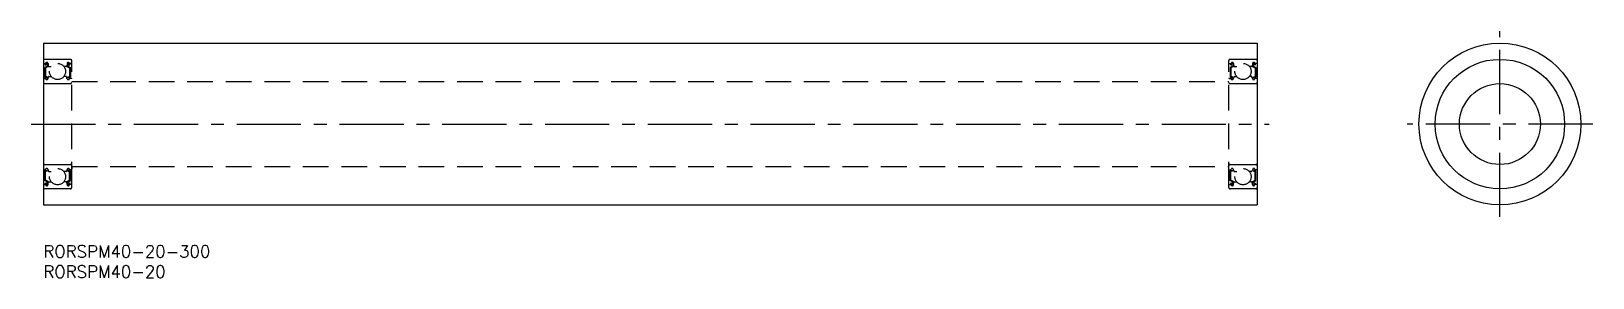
# Model space of a CAD drawing. Extents: x -3 to 383, y -8 to 53.
import ezdxf

# ---------------------------------------------------------------- set-up
doc = ezdxf.new("R2010")
doc.units = 0
doc.header["$LTSCALE"] = 0.5
doc.linetypes.add('CENTER', pattern=[50.8, 31.75, -6.35, 6.35, -6.35])
doc.linetypes.add('DASHED', pattern=[19.05, 12.7, -6.35])
for name, color, linetype in [('MSM_CENTER', 1, 'CENTER'), ('MSM_CONTINUOUS', 7, 'CONTINUOUS'), ('MSM_DASHED', 4, 'DASHED'), ('MSM_PART_NUMBER', 7, 'CONTINUOUS')]:
    doc.layers.add(name, color=color, linetype=linetype)
doc.styles.get("Standard").update_dxf_attribs({"font": 'txt.shx', "height": 3, "bigfont": 'bigfont.shx'})

# ---------------------------------------------------------------- blocks, each defined once
blk = doc.blocks.new('*U17')
at = {"layer": 'MSM_PART_NUMBER'}
blk.add_text('RORSPM40-20-300', height=3, dxfattribs=at).set_placement((0, -3))
blk = doc.blocks.new('*U18')
at = {"layer": 'MSM_PART_NUMBER'}
blk.add_text('RORSPM40-20', height=3, dxfattribs=at).set_placement((0, -8))

msp = doc.modelspace()

# ---------------------------------------------------------------- linework, layer by layer
at = {"layer": 'MSM_CENTER'}
for p, q in [((360, 7.05), (360, 52.95)), ((-3, 30), (303, 30)), ((382.95, 30), (337.05, 30))]:
    msp.add_line(p, q, dxfattribs=at)
at = {"layer": 'MSM_CONTINUOUS'}
for p, q in [((0, 50), (0, 10)), ((0, 50), (300, 50)), ((300, 50), (300, 10)), ((0, 10), (300, 10))]:
    msp.add_line(p, q, dxfattribs=at)
for radius in [20, 16, 10]:
    msp.add_circle((360, 30), radius, dxfattribs=at)
at = {"layer": 'MSM_DASHED'}
for p, q in [((0.1, 44.95), (0.46, 44.95)), ((6.7, 46), (0.3, 46)), ((0.98, 44.35), (0.33, 43.97)), ((0.33, 43.97), (0.33, 41.65)), ((0.45, 44.94), (0.62, 45.14)), ((0.6, 44.52), (0.46, 44.67)), ((1.18, 44.23), (0.53, 43.86)), ((0.53, 43.86), (0.53, 41.65)), ((0.6, 44.81), (0.77, 45.01)), ((0.74, 44.67), (0.6, 44.81)), ((0.6, 44.52), (0.74, 44.67)), ((0.95, 44.95), (0.98, 44.35)), ((1.15, 44.97), (1.2, 44.34)), ((1.18, 44.6), (1.18, 44.23)), ((1.3, 44.25), (1.94, 44.25)), ((5.7, 44.25), (5.06, 44.25)), ((5.85, 44.97), (5.8, 44.34)), ((5.82, 44.6), (5.82, 44.23)), ((5.82, 44.23), (6.47, 43.86)), ((6.05, 44.95), (6.02, 44.35)), ((6.02, 44.35), (6.67, 43.97)), ((6.4, 44.81), (6.23, 45.01)), ((6.26, 44.67), (6.4, 44.81)), ((6.4, 44.52), (6.26, 44.67)), ((6.55, 44.94), (6.38, 45.14)), ((6.4, 44.52), (6.54, 44.67)), ((6.47, 43.86), (6.47, 41.65)), ((6.9, 44.95), (6.54, 44.95)), ((6.67, 43.97), (6.67, 41.65)), ((7, 14.3), (7, 45.7)), ((293, 14.3), (293, 45.7)), ((293.1, 44.95), (293.46, 44.95)), ((299.7, 46), (293.3, 46)), ((293.98, 44.35), (293.33, 43.97)), ((293.33, 43.97), (293.33, 41.65)), ((293.45, 44.94), (293.62, 45.14)), ((293.6, 44.52), (293.46, 44.67)), ((294.18, 44.23), (293.53, 43.86)), ((293.53, 43.86), (293.53, 41.65)), ((293.6, 44.81), (293.77, 45.01)), ((293.74, 44.67), (293.6, 44.81)), ((293.6, 44.52), (293.74, 44.67)), ((293.95, 44.95), (293.98, 44.35)), ((294.15, 44.97), (294.2, 44.34)), ((294.18, 44.6), (294.18, 44.23)), ((294.3, 44.25), (294.94, 44.25)), ((298.7, 44.25), (298.06, 44.25)), ((298.85, 44.97), (298.8, 44.34)), ((298.82, 44.6), (298.82, 44.23)), ((298.82, 44.23), (299.47, 43.86)), ((299.05, 44.95), (299.02, 44.35)), ((299.02, 44.35), (299.67, 43.97)), ((299.4, 44.81), (299.23, 45.01)), ((299.26, 44.67), (299.4, 44.81)), ((299.4, 44.52), (299.26, 44.67)), ((299.55, 44.94), (299.38, 45.14)), ((299.4, 44.52), (299.54, 44.67)), ((299.47, 43.86), (299.47, 41.65)), ((299.9, 44.95), (299.54, 44.95)), ((299.67, 43.97), (299.67, 41.65)), ((0.1, 41.3), (0.45, 41.3)), ((0.3, 40), (6.7, 40)), ((0.45, 41.3), (0.64, 41.07)), ((0.93, 41.65), (0.53, 41.65)), ((0.53, 41.45), (0.93, 41.45)), ((0.79, 41), (0.89, 41)), ((0.93, 41.45), (0.93, 41.65)), ((1.08, 41.13), (1.28, 41.68)), ((1.37, 41.75), (1.94, 41.75)), ((5.63, 41.75), (5.06, 41.75)), ((5.92, 41.13), (5.72, 41.68)), ((6.07, 41.45), (6.07, 41.65)), ((6.07, 41.65), (6.47, 41.65)), ((6.47, 41.45), (6.07, 41.45)), ((6.21, 41), (6.11, 41)), ((6.55, 41.3), (6.36, 41.07)), ((6.9, 41.3), (6.55, 41.3)), ((7, 40.5), (293, 40.5)), ((293.1, 41.3), (293.45, 41.3)), ((293.3, 40), (299.7, 40)), ((293.45, 41.3), (293.64, 41.07)), ((293.93, 41.65), (293.53, 41.65)), ((293.53, 41.45), (293.93, 41.45)), ((293.79, 41), (293.89, 41)), ((293.93, 41.45), (293.93, 41.65)), ((294.08, 41.13), (294.28, 41.68)), ((294.37, 41.75), (294.94, 41.75)), ((298.63, 41.75), (298.06, 41.75)), ((298.92, 41.13), (298.72, 41.68)), ((299.07, 41.45), (299.07, 41.65)), ((299.07, 41.65), (299.47, 41.65)), ((299.47, 41.45), (299.07, 41.45)), ((299.21, 41), (299.11, 41)), ((299.55, 41.3), (299.36, 41.07)), ((299.9, 41.3), (299.55, 41.3)), ((0.3, 20), (6.7, 20)), ((7, 19.7), (7, 18.9)), ((7, 19.5), (293, 19.5)), ((293.3, 20), (299.7, 20)), ((300, 19.7), (300, 18.9)), ((0.1, 18.7), (0.45, 18.7)), ((0.33, 16.03), (0.33, 18.35)), ((0.98, 15.65), (0.33, 16.03)), ((0.45, 18.7), (0.64, 18.93)), ((0.6, 15.48), (0.46, 15.33)), ((0.53, 18.55), (0.93, 18.55)), ((0.53, 16.14), (0.53, 18.35)), ((0.93, 18.35), (0.53, 18.35)), ((1.18, 15.77), (0.53, 16.14)), ((0.6, 15.48), (0.74, 15.33)), ((0.79, 19), (0.89, 19)), ((0.93, 18.55), (0.93, 18.35)), ((0.95, 15.05), (0.98, 15.65)), ((1.08, 18.87), (1.28, 18.32)), ((1.15, 15.03), (1.2, 15.66)), ((1.18, 15.4), (1.18, 15.77)), ((1.3, 15.75), (1.94, 15.75)), ((1.37, 18.25), (1.94, 18.25)), ((5.63, 18.25), (5.06, 18.25)), ((5.7, 15.75), (5.06, 15.75)), ((5.92, 18.87), (5.72, 18.32)), ((5.85, 15.03), (5.8, 15.66)), ((5.82, 15.77), (6.47, 16.14)), ((5.82, 15.4), (5.82, 15.77)), ((6.02, 15.65), (6.67, 16.03)), ((6.05, 15.05), (6.02, 15.65)), ((6.47, 18.55), (6.07, 18.55)), ((6.07, 18.55), (6.07, 18.35)), ((6.07, 18.35), (6.47, 18.35)), ((6.21, 19), (6.11, 19)), ((6.4, 15.48), (6.26, 15.33)), ((6.55, 18.7), (6.36, 18.93)), ((6.4, 15.48), (6.54, 15.33)), ((6.47, 16.14), (6.47, 18.35)), ((6.9, 18.7), (6.55, 18.7)), ((6.67, 16.03), (6.67, 18.35)), ((293.1, 18.7), (293.45, 18.7)), ((293.33, 16.03), (293.33, 18.35)), ((293.98, 15.65), (293.33, 16.03)), ((293.45, 18.7), (293.64, 18.93)), ((293.6, 15.48), (293.46, 15.33)), ((293.53, 18.55), (293.93, 18.55)), ((293.53, 16.14), (293.53, 18.35)), ((293.93, 18.35), (293.53, 18.35)), ((294.18, 15.77), (293.53, 16.14)), ((293.6, 15.48), (293.74, 15.33)), ((293.79, 19), (293.89, 19)), ((293.93, 18.55), (293.93, 18.35)), ((293.95, 15.05), (293.98, 15.65)), ((294.08, 18.87), (294.28, 18.32)), ((294.15, 15.03), (294.2, 15.66)), ((294.18, 15.4), (294.18, 15.77)), ((294.3, 15.75), (294.94, 15.75)), ((294.37, 18.25), (294.94, 18.25)), ((298.63, 18.25), (298.06, 18.25)), ((298.7, 15.75), (298.06, 15.75)), ((298.92, 18.87), (298.72, 18.32)), ((298.85, 15.03), (298.8, 15.66)), ((298.82, 15.77), (299.47, 16.14)), ((298.82, 15.4), (298.82, 15.77)), ((299.02, 15.65), (299.67, 16.03)), ((299.05, 15.05), (299.02, 15.65)), ((299.47, 18.55), (299.07, 18.55)), ((299.07, 18.55), (299.07, 18.35)), ((299.07, 18.35), (299.47, 18.35)), ((299.21, 19), (299.11, 19)), ((299.4, 15.48), (299.26, 15.33)), ((299.55, 18.7), (299.36, 18.93)), ((299.4, 15.48), (299.54, 15.33)), ((299.47, 16.14), (299.47, 18.35)), ((299.9, 18.7), (299.55, 18.7)), ((299.67, 16.03), (299.67, 18.35)), ((0.1, 15.05), (0.46, 15.05)), ((6.7, 14), (0.3, 14)), ((0.45, 15.06), (0.62, 14.86)), ((0.74, 15.33), (0.6, 15.19)), ((0.6, 15.19), (0.77, 14.99)), ((6.4, 15.19), (6.23, 14.99)), ((6.26, 15.33), (6.4, 15.19)), ((6.55, 15.06), (6.38, 14.86)), ((6.9, 15.05), (6.54, 15.05)), ((293.1, 15.05), (293.46, 15.05)), ((299.7, 14), (293.3, 14)), ((293.45, 15.06), (293.62, 14.86)), ((293.74, 15.33), (293.6, 15.19)), ((293.6, 15.19), (293.77, 14.99)), ((299.4, 15.19), (299.23, 14.99)), ((299.26, 15.33), (299.4, 15.19)), ((299.55, 15.06), (299.38, 14.86)), ((299.9, 15.05), (299.54, 15.05))]:
    msp.add_line(p, q, dxfattribs=at)
for centre in [(3.5, 43), (296.5, 43), (3.5, 17), (296.5, 17)]:
    msp.add_circle(centre, 2, dxfattribs=at)
for centre, radius, start, end in [((0.3, 45.7), 0.3, 90, 180), ((0.1, 45.05), 0.1, 180, 270), ((0.6, 44.81), 0.2, 140.1381, 225), ((0.85, 44.95), 0.3, 4.9347, 140.1381), ((0.85, 44.95), 0.1, 3.1015, 139.9514), ((1.3, 44.35), 0.1, 184.9347, 269.9991), ((5.7, 44.35), 0.1, 270.0009, 355.0653), ((6.15, 44.95), 0.3, 39.8619, 175.0653), ((6.15, 44.95), 0.1, 40.0486, 176.8985), ((6.4, 44.81), 0.2, 315, 39.8619), ((6.7, 45.7), 0.3, 0, 90), ((6.9, 45.05), 0.1, 270, 0), ((293.3, 45.7), 0.3, 90, 180), ((293.1, 45.05), 0.1, 180, 270), ((293.6, 44.81), 0.2, 140.1381, 225), ((293.85, 44.95), 0.3, 4.9347, 140.1381), ((293.85, 44.95), 0.1, 3.1015, 139.9514), ((294.3, 44.35), 0.1, 184.9347, 269.9991), ((298.7, 44.35), 0.1, 270.0009, 355.0653), ((299.15, 44.95), 0.3, 39.8619, 175.0653), ((299.15, 44.95), 0.1, 40.0486, 176.8985), ((299.4, 44.81), 0.2, 315, 39.8619), ((299.7, 45.7), 0.3, 0, 90), ((299.9, 45.05), 0.1, 270, 0), ((0.1, 41.2), 0.1, 90, 180), ((0.3, 40.3), 0.3, 180, 270), ((0.53, 41.65), 0.2, 180, 270), ((0.79, 41.2), 0.2, 219.9774, 270), ((0.89, 41.2), 0.2, 270, 339.9912), ((1.37, 41.65), 0.1, 90, 159.9912), ((5.63, 41.65), 0.1, 20.0088, 90), ((6.11, 41.2), 0.2, 200.0088, 270), ((6.21, 41.2), 0.2, 270, 320.0226), ((6.47, 41.65), 0.2, 270, 0), ((6.7, 40.3), 0.3, 270, 0), ((6.9, 41.2), 0.1, 0, 90), ((293.1, 41.2), 0.1, 90, 180), ((293.3, 40.3), 0.3, 180, 270), ((293.53, 41.65), 0.2, 180, 270), ((293.79, 41.2), 0.2, 219.9774, 270), ((293.89, 41.2), 0.2, 270, 339.9912), ((294.37, 41.65), 0.1, 90, 159.9912), ((298.63, 41.65), 0.1, 20.0088, 90), ((299.11, 41.2), 0.2, 200.0088, 270), ((299.21, 41.2), 0.2, 270, 320.0226), ((299.47, 41.65), 0.2, 270, 0), ((299.7, 40.3), 0.3, 270, 0), ((299.9, 41.2), 0.1, 0, 90), ((0.3, 19.7), 0.3, 90, 180), ((6.7, 19.7), 0.3, 0, 90), ((293.3, 19.7), 0.3, 90, 180), ((299.7, 19.7), 0.3, 0, 90), ((0.1, 18.8), 0.1, 180, 270), ((0.53, 18.35), 0.2, 90, 180), ((0.79, 18.8), 0.2, 90, 140.0226), ((0.89, 18.8), 0.2, 20.0088, 90), ((1.3, 15.65), 0.1, 90.0009, 175.0653), ((1.37, 18.35), 0.1, 200.0088, 270), ((5.63, 18.35), 0.1, 270, 339.9912), ((5.7, 15.65), 0.1, 4.9347, 89.9991), ((6.11, 18.8), 0.2, 90, 159.9912), ((6.21, 18.8), 0.2, 39.9774, 90), ((6.47, 18.35), 0.2, 0, 90), ((6.9, 18.8), 0.1, 270, 0), ((293.1, 18.8), 0.1, 180, 270), ((293.53, 18.35), 0.2, 90, 180), ((293.79, 18.8), 0.2, 90, 140.0226), ((293.89, 18.8), 0.2, 20.0088, 90), ((294.3, 15.65), 0.1, 90.0009, 175.0653), ((294.37, 18.35), 0.1, 200.0088, 270), ((298.63, 18.35), 0.1, 270, 339.9912), ((298.7, 15.65), 0.1, 4.9347, 89.9991), ((299.11, 18.8), 0.2, 90, 159.9912), ((299.21, 18.8), 0.2, 39.9774, 90), ((299.47, 18.35), 0.2, 0, 90), ((299.9, 18.8), 0.1, 270, 0), ((0.1, 14.95), 0.1, 90, 180), ((0.3, 14.3), 0.3, 180, 270), ((0.6, 15.19), 0.2, 135, 219.8619), ((0.85, 15.05), 0.3, 219.8619, 355.0653), ((0.85, 15.05), 0.1, 220.0486, 356.8985), ((6.15, 15.05), 0.3, 184.9347, 320.1381), ((6.15, 15.05), 0.1, 183.1015, 319.9514), ((6.4, 15.19), 0.2, 320.1381, 45), ((6.7, 14.3), 0.3, 270, 0), ((6.9, 14.95), 0.1, 0, 90), ((293.1, 14.95), 0.1, 90, 180), ((293.3, 14.3), 0.3, 180, 270), ((293.6, 15.19), 0.2, 135, 219.8619), ((293.85, 15.05), 0.3, 219.8619, 355.0653), ((293.85, 15.05), 0.1, 220.0486, 356.8985), ((299.15, 15.05), 0.3, 184.9347, 320.1381), ((299.15, 15.05), 0.1, 183.1015, 319.9514), ((299.4, 15.19), 0.2, 320.1381, 45), ((299.7, 14.3), 0.3, 270, 0), ((299.9, 14.95), 0.1, 0, 90)]:
    msp.add_arc(centre, radius, start, end, dxfattribs=at)

# ---------------------------------------------------------------- block references
at = {"layer": 'MSM_CONTINUOUS'}
for name in ['*U17', '*U18']:
    msp.add_blockref(name, (0, 0), dxfattribs=at)

doc.saveas('drawing.dxf')
